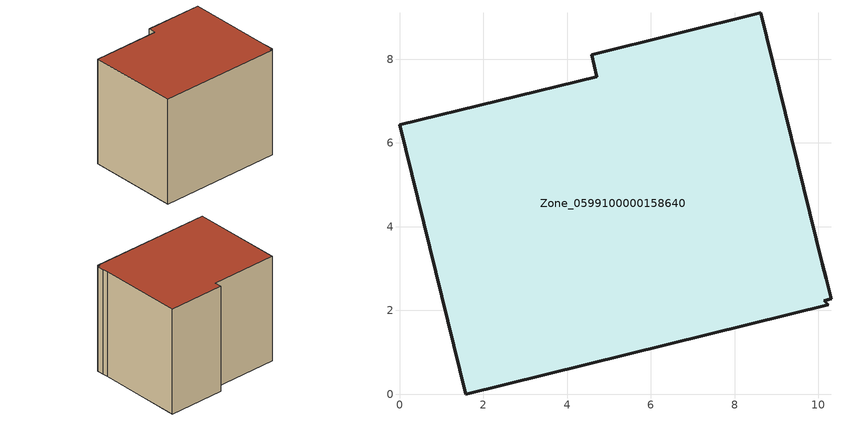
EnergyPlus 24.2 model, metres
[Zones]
Zone_0599100000158640
 floor ground (C_G): 4.71,7.58 4.59,8.11 8.62,9.11 10.09,3.12 10.18,2.76 10.3,2.27 10.14,2.23 10.24,2.14 1.58,0 0,6.43 z0
 wall outside (C_F): 4.59,8.11 4.71,7.58 0,6.43 1.58,0 10.24,2.14 10.14,2.23 10.3,2.27 10.18,2.76 10.09,3.12 8.62,9.11 4.59,8.11 z0:7.76
 roof outside (C_R): 10.3,2.27 10.18,2.76 10.09,3.12 8.62,9.11 4.59,8.11 4.71,7.58 0,6.43 1.58,0 10.24,2.14 10.14,2.23 z7.76
[BUILDING]
Pand.0599100000158640: North Axis=0; Terrain=City; Loads Convergence Tolerance Value=0.04; Temperature Convergence Tolerance Value=0.4; Solar Distribution=FullExterior; Maximum Number of Warmup Days=25; Minimum Number of Warmup Days=1
[Site:Location]
Rotterdam.The.Hague.AP_ZH_NLD Design_Conditions: Latitude=51.96; Longitude=4.45; Time Zone=1; Elevation=-4.5
[SITE:GROUNDTEMPERATURE:BUILDINGSURFACE]
18, 18, 18, 18, 18, 18, 18, 18, 18, 18, 18, 18
[MATERIAL] Thermal Absorptance=0.9; Solar Absorptance=0.7; Visible Absorptance=0.7
Name | Roughness | Thickness | Conductivity | Density | Specific Heat
G.D.1965 | MediumSmooth | 0.15 | 1 | 540 | 1210
F.D.1965 | Rough | 0.3 | 0.857143 | 1920 | 840
R.D.1965 | MediumRough | 0.2 | 0.08 | 1500 | 1000
[CONSTRUCTION]
C_G: G.D.1965
C_F: F.D.1965
C_R: R.D.1965
[ZONE]
Zone_0599100000158640: Type=1; Multiplier=1; Ceiling Height=Autocalculate; Volume=Autocalculate; Floor Area=autocalculate; Part of Total Floor Area=Yes
[ZONEINFILTRATION:DESIGNFLOWRATE]
Infil_Zone_0599100000158640: Zone or ZoneList or Space or SpaceList=Zone_0599100000158640; Schedule=AlwaysOn; Design Flow Rate Calculation Method=Flow/Area; Flow Rate per Floor Area=0.0042; Constant Term Coefficient=1; Temperature Term Coefficient=0; Velocity Term Coefficient=0; Velocity Squared Term Coefficient=0
[HVACTEMPLATE:ZONE:IDEALLOADSAIRSYSTEM]
Zone_0599100000158640: Maximum Heating Supply Air Temperature=50; Minimum Cooling Supply Air Temperature=13; Maximum Heating Supply Air Humidity Ratio=0.0156; Minimum Cooling Supply Air Humidity Ratio=0.0077; Heating Limit=NoLimit; Cooling Limit=NoLimit; Dehumidification Control Type=ConstantSensibleHeatRatio; Cooling Sensible Heat Ratio=0.7; Dehumidification Setpoint=60; Humidification Control Type=None; Humidification Setpoint=30; Outdoor Air Method=None; Outdoor Air Flow Rate per Person=0.00944; Outdoor Air Flow Rate per Zone Floor Area=0; Outdoor Air Flow Rate per Zone=0; Demand Controlled Ventilation Type=None; Outdoor Air Economizer Type=NoEconomizer; Heat Recovery Type=None; Sensible Heat Recovery Effectiveness=0.7; Latent Heat Recovery Effectiveness=0.65
[ZONECONTROL:THERMOSTAT]
ThermostatControl_Zone_0599100000158640: Zone or ZoneList=Zone_0599100000158640; Control Type Schedule=DualSetpointControlType; Control 1=Thermostat_Zone_0599100000158640; Temperature Difference Between Cutout And Setpoint=0
[THERMOSTATSETPOINT:DUALSETPOINT]
Thermostat_Zone_0599100000158640: Heating Setpoint Temperature Schedule=HeatingSetpoint_Zone_0599100000158640; Cooling Setpoint Temperature Schedule=CoolingSetpoint_Zone_0599100000158640
[SCHEDULE:COMPACT]
HeatingSetpoint_Zone_0599100000158640: Through: 12/31, For: AllDays, Until: 24:00, 21
CoolingSetpoint_Zone_0599100000158640: Through: 12/31, For: AllDays, Until: 24:00, 24
DualSetpointControlType: Through: 12/31, For: AllDays, Until: 24:00, 4
AlwaysOn: Through: 12/31, For: AllDays, Until: 24:00, 1
